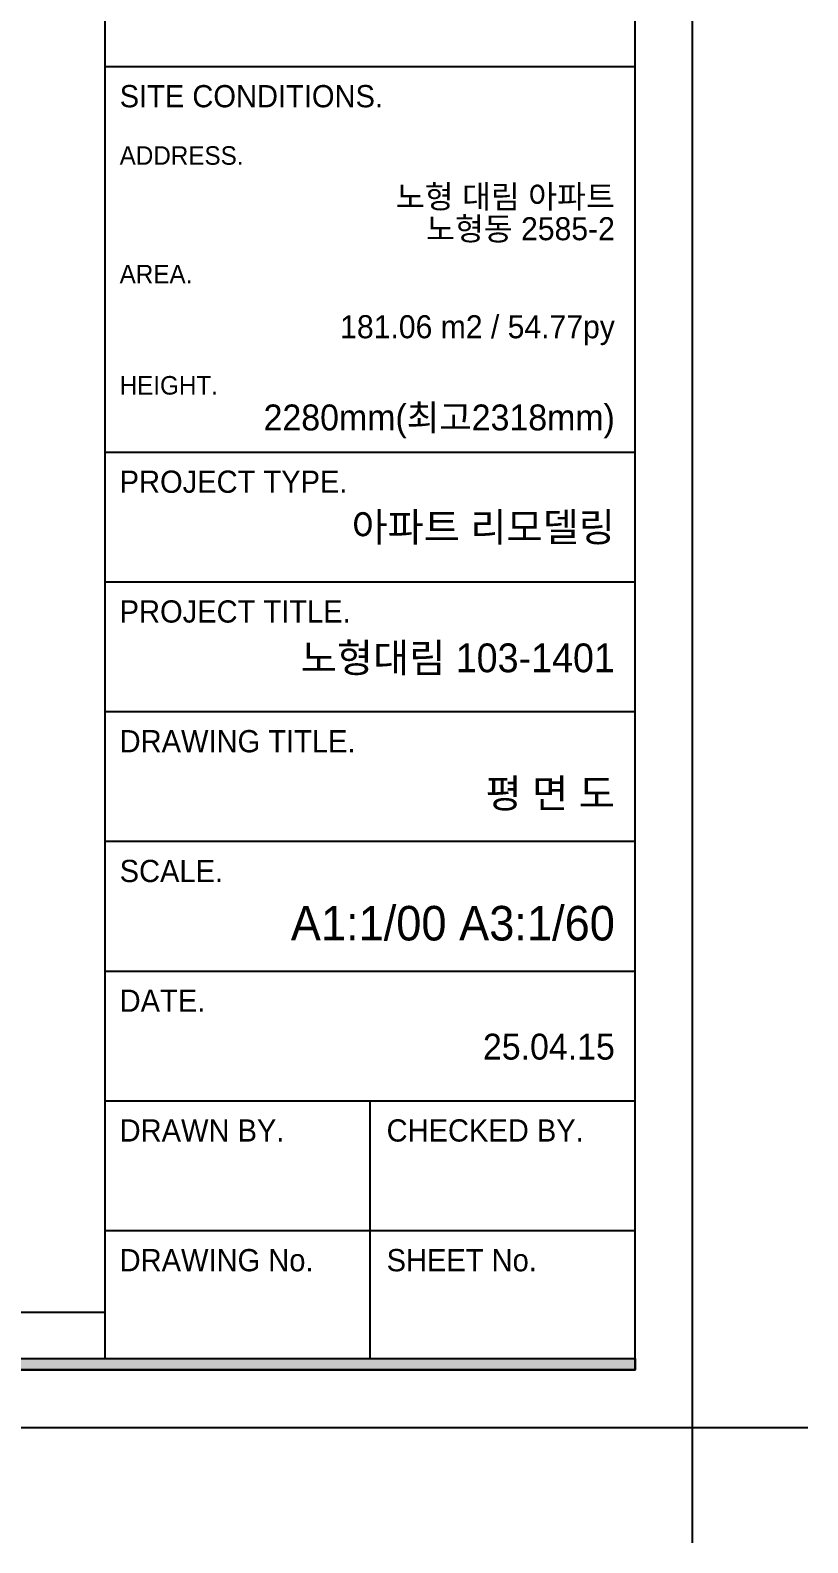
# Model space of a CAD drawing. Header units: inches. Extents: x 3778 to 56227, y -16914 to 35091.
# Drawn here: x 52175 to 56227, y -16914 to -9036 of the extents above; entities that cross this region are included whole.
import ezdxf
from ezdxf.enums import TextEntityAlignment as Align

# ---------------------------------------------------------------- set-up
doc = ezdxf.new("R2010")
doc.units = ezdxf.units.IN
doc.header["$LTSCALE"] = 100
doc.header["$MEASUREMENT"] = 0
for name, color, linetype in [('07-DIM WAL', 5, 'Continuous'), ('F-SYM', 7, 'Continuous'), ('FORM(YOURNAME)-11', 1, 'Continuous'), ('FORM(YOURNAME)-11 @ 1', 1, 'Continuous')]:
    doc.layers.add(name, color=color, linetype=linetype)
doc.styles.add('YOURNAME', font='HY울릉도M.TTF')

# ---------------------------------------------------------------- blocks, each defined once
blk = doc.blocks.new('FORM-PLAN')
at = {"layer": 'FORM(YOURNAME)-11'}
h = blk.add_hatch(color=256, dxfattribs=at)
h.dxf.hatch_style = 1
h.paths.add_polyline_path([(-71444, 55115), (10556, 55115), (10556, 54915), (-71444, 54915)])
h.paths.add_polyline_path([(-71444, -2085), (10556, -2085), (10556, -2285), (-71444, -2285)])
at = {"layer": 'Defpoints', "color": 158}
for p, q in [((1346, 54915), (1346, -2085)), ((1346, -1285), (-71444, -1285))]:
    blk.add_line(p, q, dxfattribs=at)
blk.add_lwpolyline([(-71444, -2285), (10556, -2285), (10556, 55115), (-71444, 55115)], close=True, dxfattribs=at)
at = {"layer": 'Defpoints', "color": 1}
blk.add_lwpolyline([(11556, -5285), (11556, -3285), (13556, -3285)], dxfattribs=at)
at = {"layer": 'FORM(YOURNAME)-11', "color": 14}
for p, q in [((1346, 20344), (10556, 20344)), ((1346, 13651), (10556, 13651)), ((1346, 11398), (10556, 11398)), ((1346, 9146), (10556, 9146)), ((1346, 6893), (10556, 6893)), ((1346, 4641), (10556, 4641)), ((1346, 2388), (10556, 2388)), ((5951, 2388), (5951, -2085)), ((1346, 136), (10556, 136))]:
    blk.add_line(p, q, dxfattribs=at)
at = {"layer": 'FORM(YOURNAME)-11', "color": 250}
blk.add_lwpolyline([(-72444, -3285), (11556, -3285), (11556, 56115), (-72444, 56115)], close=True, dxfattribs=at)
at = {"layer": 'FORM(YOURNAME)-11'}
blk.add_lwpolyline([(-71444, -2085), (10556, -2085), (10556, -2285), (-71444, -2285)], close=True, dxfattribs=at)
at = {"layer": 'FORM(YOURNAME)-11', "color": 14, "style": 'YOURNAME'}
for s, height, p in [('SITE CONDITIONS.', 386.14, (1603, 19829)), ('PROJECT TYPE.', 386.14, (1603, 13136)), ('PROJECT TITLE.', 386.14, (1603, 10883)), ('DRAWING TITLE.', 386.14, (1603, 8631)), ('SCALE.', 386.1, (1603, 6378)), ('DATE.', 386.1, (1603, 4126)), ('DRAWN BY.', 386.1, (1603, 1873)), ('CHECKED BY.', 386.14, (6240, 1873)), ('DRAWING No.', 386.14, (1603, -379)), ('SHEET No.', 386.1, (6240, -379))]:
    blk.add_text(s, height=height, dxfattribs=at).set_placement(p, align=Align.MIDDLE_LEFT)
at = {"layer": 'FORM(YOURNAME)-11', "color": 251, "style": 'YOURNAME'}
for s, p in [('ADDRESS.', (1603, 18799)), ('AREA.', (1603, 16740)), ('HEIGHT.', (1603, 14809))]:
    blk.add_text(s, height=321.8, dxfattribs=at).set_placement(p, align=Align.MIDDLE_LEFT)
at = {"layer": 'FORM(YOURNAME)-11', "color": 3, "style": 'YOURNAME'}
for tag, height, p in [('1', 450, (9905, 18188)), ('2', 450, (9905, 17544)), ('3', 450, (9905, 16257)), ('4', 450, (9905, 14326)), ('5', 515, (9905, 12009)), ('6', 515, (9905, 9757)), ('7', 515, (9905, 7504)), ('8', 515, (9905, 5252)), ('9', 515, (9905, 2999)), ('10', 515, (5655, 811)), ('11', 515, (9905, 747)), ('12', 515, (5655, -1441)), ('13', 515, (9905, -1441))]:
    blk.add_attdef(tag, text='', height=height, dxfattribs=at).set_placement(p, align=Align.MIDDLE_RIGHT)
blk = doc.blocks.new('*U631')
at = {"layer": 'F-SYM'}
ref = blk.add_blockref('FORM-PLAN', (52159.8, -15328.5), dxfattribs=dict(at, xscale=0.3, yscale=0.3, zscale=0.3))
ref.add_attrib('4', '2280mm(최고2318mm)', dxfattribs={"layer": 'FORM(YOURNAME)-11 @ 1', "color": 3, "height": 135, "style": 'YOURNAME'}).set_placement((55221.3, -11053.1), align=Align.MIDDLE_RIGHT)
ref.add_attrib('3', '181.06 m2 / 54.77py', dxfattribs={"layer": 'FORM(YOURNAME)-11 @ 1', "color": 3, "height": 120, "style": 'YOURNAME'}).set_placement((55221.3, -10580.7), align=Align.MIDDLE_RIGHT)
ref.add_attrib('2', '노형동 2585-2', dxfattribs={"layer": 'FORM(YOURNAME)-11 @ 1', "color": 3, "height": 120, "style": 'YOURNAME'}).set_placement((55221.3, -10070.1), align=Align.MIDDLE_RIGHT)
ref.add_attrib('1', '노형 대림 아파트', dxfattribs={"layer": 'FORM(YOURNAME)-11 @ 1', "color": 3, "height": 120, "style": 'YOURNAME'}).set_placement((55221.3, -9902.9), align=Align.MIDDLE_RIGHT)
ref.add_attrib('5', '아파트 리모델링', dxfattribs={"layer": 'FORM(YOURNAME)-11 @ 1', "color": 3, "height": 150, "style": 'YOURNAME'}).set_placement((55221.3, -11624.4), align=Align.MIDDLE_RIGHT)
ref.add_attrib('6', '노형대림 103-1401', dxfattribs={"layer": 'FORM(YOURNAME)-11 @ 1', "color": 3, "height": 150, "style": 'YOURNAME'}).set_placement((55221.3, -12305.2), align=Align.MIDDLE_RIGHT)
ref.add_attrib('7', '평 면 도', dxfattribs={"layer": 'FORM(YOURNAME)-11 @ 1', "color": 3, "height": 150, "style": 'YOURNAME'}).set_placement((55221.3, -13010.6), align=Align.MIDDLE_RIGHT)
ref.add_attrib('8', 'A1:1/00 A3:1/60', dxfattribs={"layer": 'FORM(YOURNAME)-11 @ 1', "color": 3, "height": 180, "style": 'YOURNAME'}).set_placement((55221.3, -13687.2), align=Align.MIDDLE_RIGHT)
ref.add_attrib('9', '25.04.15', dxfattribs={"layer": 'FORM(YOURNAME)-11 @ 1', "color": 3, "height": 135, "style": 'YOURNAME'}).set_placement((55221.3, -14330.1), align=Align.MIDDLE_RIGHT)

msp = doc.modelspace()

# ---------------------------------------------------------------- block references
at = {"layer": '07-DIM WAL'}
msp.add_blockref('*U631', (0, 0), dxfattribs=at)

doc.saveas('drawing.dxf')
